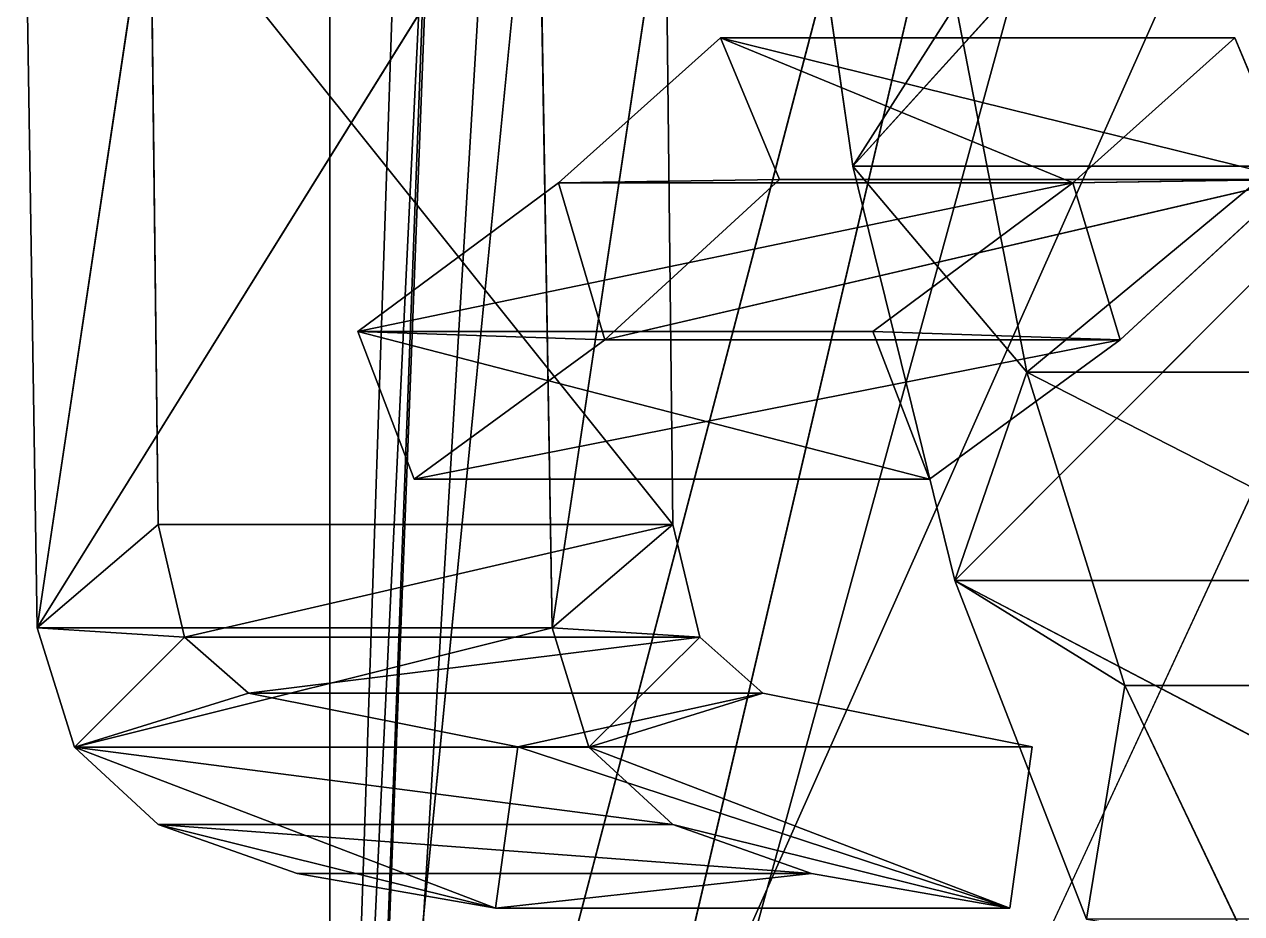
# Model space of a CAD drawing. Extents: x 0 to 36814, y -3929 to 172.
# Drawn here: x 36621.14 to 36627.1, y -3921.08 to -3916.73 of the extents above; entities that cross this region are included whole.
import ezdxf

# ---------------------------------------------------------------- set-up
doc = ezdxf.new("R2010")
doc.units = 0
doc.header["$LTSCALE"] = 25.4
doc.layers.get('0').update_dxf_attribs({"color": 13, "linetype": 'CONTINUOUS'})

# ---------------------------------------------------------------- blocks, each defined once
blk = doc.blocks.new('CVD_PLA_BASE_STL_1')
at = {"color": 0}
for p, q in [((36622.6328, 636.8425, 3817.7727), (36622.6328, 636.8425, 3678.8157)), ((36622.6328, 636.8425, 3817.7727), (36622.6328, 636.8425, 3678.8157)), ((36622.6328, 632.8135, 3817.7727), (36622.6328, 632.8135, 3678.8157)), ((36622.6328, 632.8135, 3817.7727), (36622.6328, 632.8135, 3678.8157))]:
    blk.add_line(p, q, dxfattribs=at)
mesh = blk.add_polyface(dxfattribs=at)
corners = [(36622.6328, 632.8135, 3817.7727), (36622.6328, 636.8425, 3678.8157), (36622.6328, 632.8135, 3678.8157), (36622.6328, 636.8425, 3817.7727)]
mesh.append_faces([[corners[k] for k in face] for face in [(0, 1, 2), (1, 0, 3)]], dxfattribs={"vtx0": -1, "color": 0})
mesh = blk.add_polyface(dxfattribs=at)
corners = [(36666.0488, 636.8425, 3789.5974), (36683.7014, 636.8425, 3791.0349), (36686.1934, 636.8425, 3789.5974), (36668.5408, 636.8425, 3791.0349), (36683.7014, 636.8425, 3793.9138), (36668.5408, 636.8425, 3793.9138), (36686.1934, 636.8425, 3795.3513), (36666.0488, 636.8425, 3795.3513), (36622.6328, 636.8425, 3678.8157), (36629.7051, 636.8425, 3693.938), (36729.6133, 636.8425, 3678.8157), (36627.2131, 636.8425, 3695.3755), (36622.6328, 636.8425, 3817.7727), (36627.2131, 636.8425, 3698.2544), (36629.7051, 636.8425, 3699.6919), (36627.213, 636.8425, 3798.1901), (36672.23, 636.8425, 3713.773), (36674.4287, 636.8425, 3711.9178), (36672.3245, 636.8425, 3714.3029), (36672.5152, 636.8425, 3715.3718), (36672.7352, 636.8425, 3716.6051), (36673.2427, 636.8425, 3716.7885), (36674.2638, 636.8425, 3717.1574), (36675.4428, 636.8425, 3717.5834), (36682.8555, 636.8425, 3734.5032), (36685.0543, 636.8425, 3732.648), (36682.9501, 636.8425, 3735.0331), (36683.3607, 636.8425, 3737.3353), (36683.8682, 636.8425, 3737.5187), (36686.0683, 636.8425, 3738.3136), (36697.7196, 636.8425, 3754.1143), (36695.5209, 636.8425, 3755.9695), (36695.6154, 636.8425, 3756.4994), (36629.705, 636.8425, 3796.7526), (36696.0261, 636.8425, 3758.8017), (36696.5335, 636.8425, 3758.985), (36698.7337, 636.8425, 3759.7799), (36706.3398, 636.8425, 3789.5955), (36663.5569, 636.8425, 3791.0349), (36663.5569, 636.8425, 3793.9138), (36706.3398, 636.8425, 3795.3533), (36627.213, 636.8425, 3801.069), (36629.705, 636.8425, 3802.5065), (36700.4272, 636.8425, 3755.0926), (36729.6133, 636.8425, 3817.7727), (36677.1364, 636.8425, 3712.8961), (36632.197, 636.8425, 3695.3755), (36675.6078, 636.8425, 3712.3438), (36632.197, 636.8425, 3698.2544), (36676.6289, 636.8425, 3712.7127), (36677.3564, 636.8425, 3714.1294), (36677.547, 636.8425, 3715.1983), (36677.6416, 636.8425, 3715.7282), (36687.7619, 636.8425, 3733.6263), (36687.2544, 636.8425, 3733.4429), (36688.1726, 636.8425, 3735.9285), (36688.2671, 636.8425, 3736.4584), (36699.9198, 636.8425, 3754.9093), (36700.8379, 636.8425, 3757.3949), (36700.9324, 636.8425, 3757.9247), (36708.8318, 636.8425, 3791.0369), (36708.8318, 636.8425, 3793.9119), (36632.1971, 636.8425, 3798.1901), (36632.1971, 636.8425, 3801.069), (36703.8479, 636.8425, 3791.0369), (36688.6853, 636.8425, 3791.0349), (36688.6853, 636.8425, 3793.9138), (36703.8479, 636.8425, 3793.9119)]
mesh.append_faces([[corners[k] for k in face] for face in [(45, 47, 49), (53, 25, 54), (43, 30, 57)]], dxfattribs={"vtx0": -1, "color": 0})
mesh.append_faces([[corners[k] for k in face] for face in [(1, 3, 4), (4, 5, 6), (8, 9, 10), (9, 8, 11), (11, 12, 13), (13, 12, 14), (16, 15, 18), (18, 15, 19), (19, 15, 20), (20, 15, 21), (21, 15, 22), (22, 15, 23), (24, 15, 26), (26, 15, 27), (27, 15, 28), (28, 15, 29), (30, 15, 31), (31, 15, 32), (32, 33, 34), (34, 33, 35), (35, 33, 36), (0, 33, 38), (38, 33, 39), (39, 33, 7), (15, 12, 41), (41, 12, 42), (10, 43, 44), (47, 46, 17), (60, 36, 37), (44, 42, 12), (64, 66, 67), (67, 66, 40)]], dxfattribs={"vtx0": -1, "vtx1": -1, "color": 0})
mesh.append_faces([[corners[k] for k in face] for face in [(14, 12, 15), (14, 15, 16), (23, 15, 24), (29, 15, 30), (36, 33, 0), (36, 0, 37), (37, 0, 2), (7, 33, 40), (43, 10, 45), (45, 10, 9), (45, 46, 47), (43, 52, 53), (53, 23, 25), (43, 29, 30), (44, 36, 60), (44, 40, 33), (40, 6, 7)]], dxfattribs={"vtx0": -1, "vtx1": -1, "vtx2": -1, "color": 0})
mesh.append_faces([[corners[k] for k in face] for face in [(0, 1, 2), (1, 0, 3), (4, 3, 5), (6, 5, 7), (11, 8, 12), (14, 16, 17), (23, 24, 25), (32, 15, 33), (45, 9, 46), (17, 46, 48), (17, 48, 14), (43, 45, 50), (43, 50, 51), (43, 51, 52), (53, 52, 23), (43, 53, 55), (43, 55, 56), (43, 56, 29), (44, 43, 58), (44, 58, 59), (44, 59, 36), (44, 60, 61), (44, 61, 40), (44, 33, 62), (44, 62, 63), (44, 63, 42), (2, 64, 37), (64, 2, 65), (64, 65, 66), (40, 66, 6)]], dxfattribs={"vtx0": -1, "vtx2": -1, "color": 0})
mesh = blk.add_polyface(dxfattribs=at)
corners = [(36729.6133, 632.8135, 3817.7727), (36622.6328, 632.8135, 3678.8157), (36729.6133, 632.8135, 3678.8157), (36622.6328, 632.8135, 3817.7727)]
mesh.append_faces([[corners[k] for k in face] for face in [(0, 1, 2), (1, 0, 3)]], dxfattribs={"vtx0": -1, "color": 0})
blk = doc.blocks.new('CVD_PLA_TEXT_STL')
at = {"color": 0}
for p, q in [((36627.1328, 645.6562, 3810.1792), (36626.5273, 645.1755, 3808.9065)), ((36627.1328, 645.6562, 3810.1792), (36626.5273, 645.1755, 3808.9065)), ((36625.6953, 644.5151, 3808.3918), (36626.5273, 645.1755, 3808.9065)), ((36625.6953, 644.5151, 3808.3918), (36626.5273, 645.1755, 3808.9065)), ((36626.5273, 645.1755, 3808.9065), (36626.0469, 644.796, 3807.3711)), ((36626.5273, 645.1755, 3808.9065), (36626.0469, 644.796, 3807.3711)), ((36626.3398, 645.0269, 3810.0508), (36626.5273, 645.1755, 3808.9065)), ((36626.3398, 645.0269, 3810.0508), (36626.5273, 645.1755, 3808.9065)), ((36626.5273, 645.1755, 3808.9065), (36629.0469, 641.9985, 3808.9065)), ((36626.5273, 645.1755, 3808.9065), (36629.0469, 641.9985, 3808.9065)), ((36625.6953, 644.5151, 3808.3918), (36626.3398, 645.0269, 3810.0508)), ((36625.6953, 644.5151, 3808.3918), (36626.3398, 645.0269, 3810.0508)), ((36625.1953, 644.1209, 3806.363), (36626.0469, 644.796, 3807.3711)), ((36625.1953, 644.1209, 3806.363), (36626.0469, 644.796, 3807.3711)), ((36625.6953, 644.5151, 3808.3918), (36626.0469, 644.796, 3807.3711)), ((36625.6953, 644.5151, 3808.3918), (36626.0469, 644.796, 3807.3711)), ((36626.0469, 644.796, 3807.3711), (36625.6992, 644.5177, 3805.573)), ((36626.0469, 644.796, 3807.3711), (36625.6992, 644.5177, 3805.573)), ((36628.2188, 641.3407, 3805.573), (36626.0469, 644.796, 3807.3711)), ((36626.0469, 644.796, 3807.3711), (36628.5664, 641.619, 3807.3711)), ((36628.2188, 641.3407, 3805.573), (36626.0469, 644.796, 3807.3711)), ((36626.0469, 644.796, 3807.3711), (36629.0469, 641.9985, 3808.9065)), ((36626.0469, 644.796, 3807.3711), (36628.5664, 641.619, 3807.3711)), ((36626.0469, 644.796, 3807.3711), (36629.0469, 641.9985, 3808.9065)), ((36625.1953, 644.1209, 3806.363), (36625.6992, 644.5177, 3805.573)), ((36625.1953, 644.1209, 3806.363), (36625.6992, 644.5177, 3805.573)), ((36625.1953, 644.1209, 3806.363), (36625.6953, 644.5151, 3808.3918)), ((36625.1953, 644.1209, 3806.363), (36625.6953, 644.5151, 3808.3918)), ((36628.8594, 641.8498, 3810.0508), (36625.6953, 644.5151, 3808.3918)), ((36625.6953, 644.5151, 3808.3918), (36628.2148, 641.338, 3808.3918)), ((36628.8594, 641.8498, 3810.0508), (36625.6953, 644.5151, 3808.3918)), ((36625.6953, 644.5151, 3808.3918), (36627.7188, 640.9439, 3806.363)), ((36625.6953, 644.5151, 3808.3918), (36628.2148, 641.338, 3808.3918)), ((36625.6953, 644.5151, 3808.3918), (36627.7188, 640.9439, 3806.363)), ((36624.8477, 643.8444, 3803.9641), (36625.1953, 644.1209, 3806.363)), ((36624.8477, 643.8444, 3803.9641), (36625.1953, 644.1209, 3806.363)), ((36625.1953, 644.1209, 3806.363), (36627.7188, 640.9439, 3806.363)), ((36625.1953, 644.1209, 3806.363), (36627.3672, 640.6674, 3803.9641)), ((36625.1953, 644.1209, 3806.363), (36627.7188, 640.9439, 3806.363)), ((36625.1953, 644.1209, 3806.363), (36627.3672, 640.6674, 3803.9641)), ((36623.7539, 642.9771, 3806.4446), (36624.8359, 643.835, 3806.4275)), ((36623.7539, 642.9771, 3806.4446), (36624.8359, 643.835, 3806.4275)), ((36623.9805, 643.1573, 3807.2129), (36624.8359, 643.835, 3806.4275)), ((36623.9805, 643.1573, 3807.2129), (36624.8359, 643.835, 3806.4275)), ((36624.8359, 643.835, 3806.4275), (36624.5469, 643.6057, 3805.7344)), ((36624.8359, 643.835, 3806.4275), (36624.5469, 643.6057, 3805.7344)), ((36624.8359, 643.835, 3806.4275), (36627.3555, 640.658, 3806.4275)), ((36624.8359, 643.835, 3806.4275), (36627.3555, 640.658, 3806.4275)), ((36624.5469, 643.6057, 3805.7344), (36623.7539, 642.9771, 3806.4446)), ((36624.5469, 643.6057, 3805.7344), (36623.7539, 642.9771, 3806.4446)), ((36624.5469, 643.6057, 3805.7344), (36626.2734, 639.8001, 3806.4446)), ((36624.5469, 643.6057, 3805.7344), (36626.2734, 639.8001, 3806.4446)), ((36624.5469, 643.6057, 3805.7344), (36627.0664, 640.4286, 3805.7344)), ((36624.5469, 643.6057, 3805.7344), (36627.3555, 640.658, 3806.4275)), ((36624.5469, 643.6057, 3805.7344), (36627.0664, 640.4286, 3805.7344)), ((36624.5469, 643.6057, 3805.7344), (36627.3555, 640.658, 3806.4275)), ((36622.7695, 642.1964, 3807.1733), (36623.9805, 643.1573, 3807.2129)), ((36622.7695, 642.1964, 3807.1733), (36623.9805, 643.1573, 3807.2129)), ((36623.0469, 642.4164, 3807.8965), (36623.9805, 643.1573, 3807.2129)), ((36623.0469, 642.4164, 3807.8965), (36623.9805, 643.1573, 3807.2129)), ((36623.7539, 642.9771, 3806.4446), (36623.9805, 643.1573, 3807.2129)), ((36623.7539, 642.9771, 3806.4446), (36623.9805, 643.1573, 3807.2129)), ((36627.3555, 640.658, 3806.4275), (36623.9805, 643.1573, 3807.2129)), ((36623.9805, 643.1573, 3807.2129), (36626.5039, 639.9803, 3807.2129)), ((36627.3555, 640.658, 3806.4275), (36623.9805, 643.1573, 3807.2129)), ((36623.9805, 643.1573, 3807.2129), (36626.5039, 639.9803, 3807.2129)), ((36623.7539, 642.9771, 3806.4446), (36622.7695, 642.1964, 3807.1733)), ((36623.7539, 642.9771, 3806.4446), (36622.7695, 642.1964, 3807.1733)), ((36623.7539, 642.9771, 3806.4446), (36626.2734, 639.8001, 3806.4446)), ((36623.7539, 642.9771, 3806.4446), (36626.2734, 639.8001, 3806.4446)), ((36621.3828, 641.0945, 3809.2092), (36623.5547, 642.8191, 3809.2073)), ((36621.3828, 641.0945, 3809.2092), (36623.5547, 642.8191, 3809.2073)), ((36623.5547, 642.8191, 3809.2073), (36622.2344, 641.7704, 3808.9436)), ((36623.5547, 642.8191, 3809.2073), (36622.2344, 641.7704, 3808.9436)), ((36623.4453, 642.7302, 3809.9983), (36623.5547, 642.8191, 3809.2073)), ((36623.4453, 642.7302, 3809.9983), (36623.5547, 642.8191, 3809.2073)), ((36623.5547, 642.8191, 3809.2073), (36624.7539, 638.5934, 3808.9436)), ((36623.5547, 642.8191, 3809.2073), (36624.7539, 638.5934, 3808.9436)), ((36623.5547, 642.8191, 3809.2073), (36626.0742, 639.6421, 3809.2073)), ((36623.5547, 642.8191, 3809.2073), (36625.9648, 639.5531, 3809.9983)), ((36623.5547, 642.8191, 3809.2073), (36626.0742, 639.6421, 3809.2073)), ((36623.5547, 642.8191, 3809.2073), (36625.9648, 639.5531, 3809.9983)), ((36621.3828, 641.0945, 3809.2092), (36623.4453, 642.7302, 3809.9983)), ((36621.3828, 641.0945, 3809.2092), (36623.4453, 642.7302, 3809.9983)), ((36621.793, 641.4216, 3809.5879), (36623.4453, 642.7302, 3809.9983)), ((36621.793, 641.4216, 3809.5879), (36623.4453, 642.7302, 3809.9983)), ((36622.4727, 641.9583, 3809.8279), (36623.4453, 642.7302, 3809.9983)), ((36622.4727, 641.9583, 3809.8279), (36623.4453, 642.7302, 3809.9983)), ((36624.9922, 638.7812, 3809.8279), (36623.4453, 642.7302, 3809.9983)), ((36624.9922, 638.7812, 3809.8279), (36623.4453, 642.7302, 3809.9983)), ((36625.9648, 639.5531, 3809.9983), (36623.4453, 642.7302, 3809.9983)), ((36625.9648, 639.5531, 3809.9983), (36623.4453, 642.7302, 3809.9983)), ((36622.7695, 642.1964, 3807.1733), (36623.0469, 642.4164, 3807.8965)), ((36622.7695, 642.1964, 3807.1733), (36623.0469, 642.4164, 3807.8965)), ((36625.5703, 639.2394, 3807.8965), (36623.0469, 642.4164, 3807.8965)), ((36626.5039, 639.9803, 3807.2129), (36623.0469, 642.4164, 3807.8965)), ((36625.5703, 639.2394, 3807.8965), (36623.0469, 642.4164, 3807.8965)), ((36626.5039, 639.9803, 3807.2129), (36623.0469, 642.4164, 3807.8965)), ((36625.5703, 639.2394, 3807.8965), (36622.7695, 642.1964, 3807.1733)), ((36622.7695, 642.1964, 3807.1733), (36625.293, 639.0194, 3807.1733)), ((36625.5703, 639.2394, 3807.8965), (36622.7695, 642.1964, 3807.1733)), ((36622.7695, 642.1964, 3807.1733), (36626.2734, 639.8001, 3806.4446)), ((36622.7695, 642.1964, 3807.1733), (36625.293, 639.0194, 3807.1733)), ((36622.7695, 642.1964, 3807.1733), (36626.2734, 639.8001, 3806.4446)), ((36621.793, 641.4216, 3809.5879), (36622.4727, 641.9583, 3809.8279)), ((36621.793, 641.4216, 3809.5879), (36622.4727, 641.9583, 3809.8279)), ((36622.4727, 641.9583, 3809.8279), (36624.9922, 638.7812, 3809.8279)), ((36622.4727, 641.9583, 3809.8279), (36624.9922, 638.7812, 3809.8279)), ((36621.3828, 641.0945, 3809.2092), (36622.2344, 641.7704, 3808.9436)), ((36621.3828, 641.0945, 3809.2092), (36622.2344, 641.7704, 3808.9436)), ((36622.2344, 641.7704, 3808.9436), (36621.9219, 641.524, 3808.6697)), ((36622.2344, 641.7704, 3808.9436), (36621.9219, 641.524, 3808.6697)), ((36622.2344, 641.7704, 3808.9436), (36624.4453, 638.347, 3808.6697)), ((36622.2344, 641.7704, 3808.9436), (36624.4453, 638.347, 3808.6697)), ((36622.2344, 641.7704, 3808.9436), (36624.7539, 638.5934, 3808.9436)), ((36622.2344, 641.7704, 3808.9436), (36624.7539, 638.5934, 3808.9436)), ((36621.1992, 640.951, 3808.6235), (36621.9219, 641.524, 3808.6697)), ((36621.1992, 640.951, 3808.6235), (36621.9219, 641.524, 3808.6697)), ((36621.3828, 641.0945, 3809.2092), (36621.9219, 641.524, 3808.6697)), ((36621.3828, 641.0945, 3809.2092), (36621.9219, 641.524, 3808.6697)), ((36621.9219, 641.524, 3808.6697), (36621.793, 641.4216, 3808.1189)), ((36621.9219, 641.524, 3808.6697), (36621.793, 641.4216, 3808.1189)), ((36624.3125, 638.2446, 3808.1189), (36621.9219, 641.524, 3808.6697)), ((36621.9219, 641.524, 3808.6697), (36624.4453, 638.347, 3808.6697)), ((36624.3125, 638.2446, 3808.1189), (36621.9219, 641.524, 3808.6697)), ((36621.9219, 641.524, 3808.6697), (36624.4453, 638.347, 3808.6697)), ((36621.1992, 640.951, 3808.6235), (36621.793, 641.4216, 3808.1189)), ((36621.1992, 640.951, 3808.6235), (36621.793, 641.4216, 3808.1189)), ((36621.1992, 640.951, 3808.6235), (36621.7539, 641.3912, 3804.9209)), ((36621.1992, 640.951, 3808.6235), (36621.7539, 641.3912, 3804.9209)), ((36621.3828, 641.0945, 3809.2092), (36621.793, 641.4216, 3809.5879)), ((36621.3828, 641.0945, 3809.2092), (36621.793, 641.4216, 3809.5879)), ((36621.793, 641.4216, 3808.1189), (36621.7539, 641.3912, 3804.9209)), ((36621.793, 641.4216, 3808.1189), (36621.7539, 641.3912, 3804.9209)), ((36621.7539, 641.3912, 3804.9209), (36624.3125, 638.2446, 3808.1189)), ((36621.7539, 641.3912, 3804.9209), (36624.3125, 638.2446, 3808.1189)), ((36624.9922, 638.7812, 3809.8279), (36621.793, 641.4216, 3809.5879)), ((36621.793, 641.4216, 3809.5879), (36624.3125, 638.2446, 3809.5879)), ((36624.9922, 638.7812, 3809.8279), (36621.793, 641.4216, 3809.5879)), ((36621.793, 641.4216, 3809.5879), (36624.3125, 638.2446, 3809.5879)), ((36621.793, 641.4216, 3808.1189), (36624.3125, 638.2446, 3808.1189)), ((36621.793, 641.4216, 3808.1189), (36624.3125, 638.2446, 3808.1189)), ((36621.1992, 640.951, 3808.6235), (36621.3828, 641.0945, 3809.2092)), ((36621.1992, 640.951, 3808.6235), (36621.3828, 641.0945, 3809.2092)), ((36624.3125, 638.2446, 3809.5879), (36621.3828, 641.0945, 3809.2092)), ((36621.3828, 641.0945, 3809.2092), (36623.9023, 637.9174, 3809.2092)), ((36624.3125, 638.2446, 3809.5879), (36621.3828, 641.0945, 3809.2092)), ((36621.3828, 641.0945, 3809.2092), (36623.7227, 637.774, 3808.6235)), ((36621.3828, 641.0945, 3809.2092), (36623.9023, 637.9174, 3809.2092)), ((36621.3828, 641.0945, 3809.2092), (36623.7227, 637.774, 3808.6235)), ((36621.1367, 640.8996, 3804.6721), (36621.1992, 640.951, 3808.6235)), ((36621.1367, 640.8996, 3804.6721), (36621.1992, 640.951, 3808.6235)), ((36621.1992, 640.951, 3808.6235), (36623.7227, 637.774, 3808.6235)), ((36621.1992, 640.951, 3808.6235), (36623.6562, 637.7225, 3804.6721)), ((36621.1992, 640.951, 3808.6235), (36623.7227, 637.774, 3808.6235)), ((36621.1992, 640.951, 3808.6235), (36623.6562, 637.7225, 3804.6721)), ((36627.3555, 640.658, 3806.4275), (36626.2734, 639.8001, 3806.4446)), ((36627.3555, 640.658, 3806.4275), (36626.2734, 639.8001, 3806.4446)), ((36627.3555, 640.658, 3806.4275), (36626.5039, 639.9803, 3807.2129)), ((36627.3555, 640.658, 3806.4275), (36626.5039, 639.9803, 3807.2129)), ((36627.0664, 640.4286, 3805.7344), (36627.3555, 640.658, 3806.4275)), ((36627.0664, 640.4286, 3805.7344), (36627.3555, 640.658, 3806.4275)), ((36626.2734, 639.8001, 3806.4446), (36627.0664, 640.4286, 3805.7344)), ((36626.2734, 639.8001, 3806.4446), (36627.0664, 640.4286, 3805.7344)), ((36626.5039, 639.9803, 3807.2129), (36625.293, 639.0194, 3807.1733)), ((36626.5039, 639.9803, 3807.2129), (36625.293, 639.0194, 3807.1733)), ((36626.5039, 639.9803, 3807.2129), (36625.5703, 639.2394, 3807.8965)), ((36626.5039, 639.9803, 3807.2129), (36625.5703, 639.2394, 3807.8965)), ((36626.5039, 639.9803, 3807.2129), (36626.2734, 639.8001, 3806.4446)), ((36626.5039, 639.9803, 3807.2129), (36626.2734, 639.8001, 3806.4446)), ((36625.293, 639.0194, 3807.1733), (36626.2734, 639.8001, 3806.4446)), ((36625.293, 639.0194, 3807.1733), (36626.2734, 639.8001, 3806.4446)), ((36626.0742, 639.6421, 3809.2073), (36623.9023, 637.9174, 3809.2092)), ((36626.0742, 639.6421, 3809.2073), (36623.9023, 637.9174, 3809.2092)), ((36624.7539, 638.5934, 3808.9436), (36626.0742, 639.6421, 3809.2073)), ((36624.7539, 638.5934, 3808.9436), (36626.0742, 639.6421, 3809.2073)), ((36626.0742, 639.6421, 3809.2073), (36625.9648, 639.5531, 3809.9983)), ((36626.0742, 639.6421, 3809.2073), (36625.9648, 639.5531, 3809.9983)), ((36625.9648, 639.5531, 3809.9983), (36623.9023, 637.9174, 3809.2092)), ((36625.9648, 639.5531, 3809.9983), (36623.9023, 637.9174, 3809.2092)), ((36625.9648, 639.5531, 3809.9983), (36624.3125, 638.2446, 3809.5879)), ((36625.9648, 639.5531, 3809.9983), (36624.3125, 638.2446, 3809.5879)), ((36625.9648, 639.5531, 3809.9983), (36624.9922, 638.7812, 3809.8279)), ((36625.9648, 639.5531, 3809.9983), (36624.9922, 638.7812, 3809.8279)), ((36625.5703, 639.2394, 3807.8965), (36625.293, 639.0194, 3807.1733)), ((36625.5703, 639.2394, 3807.8965), (36625.293, 639.0194, 3807.1733)), ((36624.9922, 638.7812, 3809.8279), (36624.3125, 638.2446, 3809.5879)), ((36624.9922, 638.7812, 3809.8279), (36624.3125, 638.2446, 3809.5879)), ((36624.7539, 638.5934, 3808.9436), (36623.9023, 637.9174, 3809.2092)), ((36624.7539, 638.5934, 3808.9436), (36623.9023, 637.9174, 3809.2092)), ((36624.4453, 638.347, 3808.6697), (36624.7539, 638.5934, 3808.9436)), ((36624.4453, 638.347, 3808.6697), (36624.7539, 638.5934, 3808.9436)), ((36624.4453, 638.347, 3808.6697), (36623.7227, 637.774, 3808.6235)), ((36624.4453, 638.347, 3808.6697), (36623.7227, 637.774, 3808.6235)), ((36624.4453, 638.347, 3808.6697), (36623.9023, 637.9174, 3809.2092)), ((36624.4453, 638.347, 3808.6697), (36623.9023, 637.9174, 3809.2092)), ((36624.3125, 638.2446, 3808.1189), (36624.4453, 638.347, 3808.6697)), ((36624.3125, 638.2446, 3808.1189), (36624.4453, 638.347, 3808.6697)), ((36624.3125, 638.2446, 3808.1189), (36623.7227, 637.774, 3808.6235)), ((36624.3125, 638.2446, 3808.1189), (36623.7227, 637.774, 3808.6235)), ((36624.2773, 638.2141, 3804.9209), (36623.7227, 637.774, 3808.6235)), ((36624.2773, 638.2141, 3804.9209), (36623.7227, 637.774, 3808.6235)), ((36624.3125, 638.2446, 3809.5879), (36623.9023, 637.9174, 3809.2092)), ((36624.3125, 638.2446, 3809.5879), (36623.9023, 637.9174, 3809.2092)), ((36624.2773, 638.2141, 3804.9209), (36624.3125, 638.2446, 3808.1189)), ((36624.2773, 638.2141, 3804.9209), (36624.3125, 638.2446, 3808.1189)), ((36623.9023, 637.9174, 3809.2092), (36623.7227, 637.774, 3808.6235)), ((36623.9023, 637.9174, 3809.2092), (36623.7227, 637.774, 3808.6235)), ((36623.7227, 637.774, 3808.6235), (36623.6562, 637.7225, 3804.6721)), ((36623.7227, 637.774, 3808.6235), (36623.6562, 637.7225, 3804.6721)), ((36622.6328, 636.8425, 3681.7576), (36622.6328, 636.8425, 3814.7146)), ((36622.6328, 636.8425, 3681.7576), (36622.6328, 636.8425, 3814.7146))]:
    blk.add_line(p, q, dxfattribs=at)
mesh = blk.add_polyface(dxfattribs=at)
corners = [(36622.6328, 636.8425, 3814.7146), (36635.7031, 647.3005, 3681.7576), (36622.6328, 636.8425, 3681.7576), (36635.7031, 647.3005, 3814.7146)]
mesh.append_faces([[corners[k] for k in face] for face in [(0, 1, 2), (1, 0, 3)]], dxfattribs={"vtx0": -1, "color": 0})
mesh = blk.add_polyface(dxfattribs=at)
corners = [(36627.1328, 645.6562, 3810.1792), (36626.5273, 645.1755, 3808.9065), (36626.3398, 645.0269, 3810.0508)]
mesh.append_faces([[corners[k] for k in face] for face in [(0, 1, 2)]], dxfattribs={"color": 0})
mesh = blk.add_polyface(dxfattribs=at)
corners = [(36627.1328, 645.6562, 3810.1792), (36629.0469, 641.9985, 3808.9065), (36626.5273, 645.1755, 3808.9065)]
mesh.append_faces([[corners[k] for k in face] for face in [(0, 1, 2)]], dxfattribs={"color": 0})
mesh = blk.add_polyface(dxfattribs=at)
corners = [(36626.5273, 645.1755, 3808.9065), (36626.0469, 644.796, 3807.3711), (36625.6953, 644.5151, 3808.3918)]
mesh.append_faces([[corners[k] for k in face] for face in [(0, 1, 2)]], dxfattribs={"color": 0})
mesh = blk.add_polyface(dxfattribs=at)
corners = [(36626.3398, 645.0269, 3810.0508), (36626.5273, 645.1755, 3808.9065), (36625.6953, 644.5151, 3808.3918)]
mesh.append_faces([[corners[k] for k in face] for face in [(0, 1, 2)]], dxfattribs={"color": 0})
mesh = blk.add_polyface(dxfattribs=at)
corners = [(36626.5273, 645.1755, 3808.9065), (36629.0469, 641.9985, 3808.9065), (36626.0469, 644.796, 3807.3711)]
mesh.append_faces([[corners[k] for k in face] for face in [(0, 1, 2)]], dxfattribs={"color": 0})
mesh = blk.add_polyface(dxfattribs=at)
corners = [(36626.3398, 645.0269, 3810.0508), (36625.6953, 644.5151, 3808.3918), (36628.8594, 641.8498, 3810.0508)]
mesh.append_faces([[corners[k] for k in face] for face in [(0, 1, 2)]], dxfattribs={"color": 0})
mesh = blk.add_polyface(dxfattribs=at)
corners = [(36626.0469, 644.796, 3807.3711), (36625.6992, 644.5177, 3805.573), (36625.1953, 644.1209, 3806.363)]
mesh.append_faces([[corners[k] for k in face] for face in [(0, 1, 2)]], dxfattribs={"color": 0})
mesh = blk.add_polyface(dxfattribs=at)
corners = [(36625.6953, 644.5151, 3808.3918), (36626.0469, 644.796, 3807.3711), (36625.1953, 644.1209, 3806.363)]
mesh.append_faces([[corners[k] for k in face] for face in [(0, 1, 2)]], dxfattribs={"color": 0})
mesh = blk.add_polyface(dxfattribs=at)
corners = [(36626.0469, 644.796, 3807.3711), (36628.2188, 641.3407, 3805.573), (36625.6992, 644.5177, 3805.573)]
mesh.append_faces([[corners[k] for k in face] for face in [(0, 1, 2)]], dxfattribs={"color": 0})
mesh = blk.add_polyface(dxfattribs=at)
corners = [(36626.0469, 644.796, 3807.3711), (36628.5664, 641.619, 3807.3711), (36628.2188, 641.3407, 3805.573)]
mesh.append_faces([[corners[k] for k in face] for face in [(0, 1, 2)]], dxfattribs={"color": 0})
mesh = blk.add_polyface(dxfattribs=at)
corners = [(36626.0469, 644.796, 3807.3711), (36629.0469, 641.9985, 3808.9065), (36628.5664, 641.619, 3807.3711)]
mesh.append_faces([[corners[k] for k in face] for face in [(0, 1, 2)]], dxfattribs={"color": 0})
mesh = blk.add_polyface(dxfattribs=at)
corners = [(36625.1953, 644.1209, 3806.363), (36625.6992, 644.5177, 3805.573), (36624.8477, 643.8444, 3803.9641)]
mesh.append_faces([[corners[k] for k in face] for face in [(0, 1, 2)]], dxfattribs={"color": 0})
mesh = blk.add_polyface(dxfattribs=at)
corners = [(36625.6953, 644.5151, 3808.3918), (36625.1953, 644.1209, 3806.363), (36627.7188, 640.9439, 3806.363)]
mesh.append_faces([[corners[k] for k in face] for face in [(0, 1, 2)]], dxfattribs={"color": 0})
mesh = blk.add_polyface(dxfattribs=at)
corners = [(36625.6953, 644.5151, 3808.3918), (36628.2148, 641.338, 3808.3918), (36628.8594, 641.8498, 3810.0508)]
mesh.append_faces([[corners[k] for k in face] for face in [(0, 1, 2)]], dxfattribs={"color": 0})
mesh = blk.add_polyface(dxfattribs=at)
corners = [(36625.6953, 644.5151, 3808.3918), (36627.7188, 640.9439, 3806.363), (36628.2148, 641.338, 3808.3918)]
mesh.append_faces([[corners[k] for k in face] for face in [(0, 1, 2)]], dxfattribs={"color": 0})
mesh = blk.add_polyface(dxfattribs=at)
corners = [(36625.1953, 644.1209, 3806.363), (36624.8477, 643.8444, 3803.9641), (36627.3672, 640.6674, 3803.9641)]
mesh.append_faces([[corners[k] for k in face] for face in [(0, 1, 2)]], dxfattribs={"color": 0})
mesh = blk.add_polyface(dxfattribs=at)
corners = [(36625.1953, 644.1209, 3806.363), (36627.3672, 640.6674, 3803.9641), (36627.7188, 640.9439, 3806.363)]
mesh.append_faces([[corners[k] for k in face] for face in [(0, 1, 2)]], dxfattribs={"color": 0})
mesh = blk.add_polyface(dxfattribs=at)
corners = [(36623.7539, 642.9771, 3806.4446), (36624.8359, 643.835, 3806.4275), (36624.5469, 643.6057, 3805.7344)]
mesh.append_faces([[corners[k] for k in face] for face in [(0, 1, 2)]], dxfattribs={"color": 0})
mesh = blk.add_polyface(dxfattribs=at)
corners = [(36623.9805, 643.1573, 3807.2129), (36624.8359, 643.835, 3806.4275), (36623.7539, 642.9771, 3806.4446)]
mesh.append_faces([[corners[k] for k in face] for face in [(0, 1, 2)]], dxfattribs={"color": 0})
mesh = blk.add_polyface(dxfattribs=at)
corners = [(36627.3555, 640.658, 3806.4275), (36624.8359, 643.835, 3806.4275), (36623.9805, 643.1573, 3807.2129)]
mesh.append_faces([[corners[k] for k in face] for face in [(0, 1, 2)]], dxfattribs={"color": 0})
mesh = blk.add_polyface(dxfattribs=at)
corners = [(36624.8359, 643.835, 3806.4275), (36627.3555, 640.658, 3806.4275), (36624.5469, 643.6057, 3805.7344)]
mesh.append_faces([[corners[k] for k in face] for face in [(0, 1, 2)]], dxfattribs={"color": 0})
mesh = blk.add_polyface(dxfattribs=at)
corners = [(36626.2734, 639.8001, 3806.4446), (36623.7539, 642.9771, 3806.4446), (36624.5469, 643.6057, 3805.7344)]
mesh.append_faces([[corners[k] for k in face] for face in [(0, 1, 2)]], dxfattribs={"color": 0})
mesh = blk.add_polyface(dxfattribs=at)
corners = [(36627.0664, 640.4286, 3805.7344), (36626.2734, 639.8001, 3806.4446), (36624.5469, 643.6057, 3805.7344)]
mesh.append_faces([[corners[k] for k in face] for face in [(0, 1, 2)]], dxfattribs={"color": 0})
mesh = blk.add_polyface(dxfattribs=at)
corners = [(36624.5469, 643.6057, 3805.7344), (36627.3555, 640.658, 3806.4275), (36627.0664, 640.4286, 3805.7344)]
mesh.append_faces([[corners[k] for k in face] for face in [(0, 1, 2)]], dxfattribs={"color": 0})
mesh = blk.add_polyface(dxfattribs=at)
corners = [(36623.9805, 643.1573, 3807.2129), (36623.7539, 642.9771, 3806.4446), (36622.7695, 642.1964, 3807.1733)]
mesh.append_faces([[corners[k] for k in face] for face in [(0, 1, 2)]], dxfattribs={"color": 0})
mesh = blk.add_polyface(dxfattribs=at)
corners = [(36623.0469, 642.4164, 3807.8965), (36623.9805, 643.1573, 3807.2129), (36622.7695, 642.1964, 3807.1733)]
mesh.append_faces([[corners[k] for k in face] for face in [(0, 1, 2)]], dxfattribs={"color": 0})
mesh = blk.add_polyface(dxfattribs=at)
corners = [(36626.5039, 639.9803, 3807.2129), (36623.9805, 643.1573, 3807.2129), (36623.0469, 642.4164, 3807.8965)]
mesh.append_faces([[corners[k] for k in face] for face in [(0, 1, 2)]], dxfattribs={"color": 0})
mesh = blk.add_polyface(dxfattribs=at)
corners = [(36627.3555, 640.658, 3806.4275), (36623.9805, 643.1573, 3807.2129), (36626.5039, 639.9803, 3807.2129)]
mesh.append_faces([[corners[k] for k in face] for face in [(0, 1, 2)]], dxfattribs={"color": 0})
mesh = blk.add_polyface(dxfattribs=at)
corners = [(36626.2734, 639.8001, 3806.4446), (36622.7695, 642.1964, 3807.1733), (36623.7539, 642.9771, 3806.4446)]
mesh.append_faces([[corners[k] for k in face] for face in [(0, 1, 2)]], dxfattribs={"color": 0})
mesh = blk.add_polyface(dxfattribs=at)
corners = [(36621.3828, 641.0945, 3809.2092), (36623.5547, 642.8191, 3809.2073), (36622.2344, 641.7704, 3808.9436)]
mesh.append_faces([[corners[k] for k in face] for face in [(0, 1, 2)]], dxfattribs={"color": 0})
mesh = blk.add_polyface(dxfattribs=at)
corners = [(36623.4453, 642.7302, 3809.9983), (36623.5547, 642.8191, 3809.2073), (36621.3828, 641.0945, 3809.2092)]
mesh.append_faces([[corners[k] for k in face] for face in [(0, 1, 2)]], dxfattribs={"color": 0})
mesh = blk.add_polyface(dxfattribs=at)
corners = [(36624.7539, 638.5934, 3808.9436), (36622.2344, 641.7704, 3808.9436), (36623.5547, 642.8191, 3809.2073)]
mesh.append_faces([[corners[k] for k in face] for face in [(0, 1, 2)]], dxfattribs={"color": 0})
mesh = blk.add_polyface(dxfattribs=at)
corners = [(36623.5547, 642.8191, 3809.2073), (36623.4453, 642.7302, 3809.9983), (36625.9648, 639.5531, 3809.9983)]
mesh.append_faces([[corners[k] for k in face] for face in [(0, 1, 2)]], dxfattribs={"color": 0})
mesh = blk.add_polyface(dxfattribs=at)
corners = [(36626.0742, 639.6421, 3809.2073), (36624.7539, 638.5934, 3808.9436), (36623.5547, 642.8191, 3809.2073)]
mesh.append_faces([[corners[k] for k in face] for face in [(0, 1, 2)]], dxfattribs={"color": 0})
mesh = blk.add_polyface(dxfattribs=at)
corners = [(36623.5547, 642.8191, 3809.2073), (36625.9648, 639.5531, 3809.9983), (36626.0742, 639.6421, 3809.2073)]
mesh.append_faces([[corners[k] for k in face] for face in [(0, 1, 2)]], dxfattribs={"color": 0})
mesh = blk.add_polyface(dxfattribs=at)
corners = [(36623.4453, 642.7302, 3809.9983), (36621.3828, 641.0945, 3809.2092), (36621.793, 641.4216, 3809.5879)]
mesh.append_faces([[corners[k] for k in face] for face in [(0, 1, 2)]], dxfattribs={"color": 0})
mesh = blk.add_polyface(dxfattribs=at)
corners = [(36623.4453, 642.7302, 3809.9983), (36621.793, 641.4216, 3809.5879), (36622.4727, 641.9583, 3809.8279)]
mesh.append_faces([[corners[k] for k in face] for face in [(0, 1, 2)]], dxfattribs={"color": 0})
mesh = blk.add_polyface(dxfattribs=at)
corners = [(36624.9922, 638.7812, 3809.8279), (36623.4453, 642.7302, 3809.9983), (36622.4727, 641.9583, 3809.8279)]
mesh.append_faces([[corners[k] for k in face] for face in [(0, 1, 2)]], dxfattribs={"color": 0})
mesh = blk.add_polyface(dxfattribs=at)
corners = [(36625.9648, 639.5531, 3809.9983), (36623.4453, 642.7302, 3809.9983), (36624.9922, 638.7812, 3809.8279)]
mesh.append_faces([[corners[k] for k in face] for face in [(0, 1, 2)]], dxfattribs={"color": 0})
mesh = blk.add_polyface(dxfattribs=at)
corners = [(36623.0469, 642.4164, 3807.8965), (36622.7695, 642.1964, 3807.1733), (36625.5703, 639.2394, 3807.8965)]
mesh.append_faces([[corners[k] for k in face] for face in [(0, 1, 2)]], dxfattribs={"color": 0})
mesh = blk.add_polyface(dxfattribs=at)
corners = [(36626.5039, 639.9803, 3807.2129), (36623.0469, 642.4164, 3807.8965), (36625.5703, 639.2394, 3807.8965)]
mesh.append_faces([[corners[k] for k in face] for face in [(0, 1, 2)]], dxfattribs={"color": 0})
mesh = blk.add_polyface(dxfattribs=at)
corners = [(36622.7695, 642.1964, 3807.1733), (36625.293, 639.0194, 3807.1733), (36625.5703, 639.2394, 3807.8965)]
mesh.append_faces([[corners[k] for k in face] for face in [(0, 1, 2)]], dxfattribs={"color": 0})
mesh = blk.add_polyface(dxfattribs=at)
corners = [(36626.2734, 639.8001, 3806.4446), (36625.293, 639.0194, 3807.1733), (36622.7695, 642.1964, 3807.1733)]
mesh.append_faces([[corners[k] for k in face] for face in [(0, 1, 2)]], dxfattribs={"color": 0})
mesh = blk.add_polyface(dxfattribs=at)
corners = [(36624.9922, 638.7812, 3809.8279), (36622.4727, 641.9583, 3809.8279), (36621.793, 641.4216, 3809.5879)]
mesh.append_faces([[corners[k] for k in face] for face in [(0, 1, 2)]], dxfattribs={"color": 0})
mesh = blk.add_polyface(dxfattribs=at)
corners = [(36621.3828, 641.0945, 3809.2092), (36622.2344, 641.7704, 3808.9436), (36621.9219, 641.524, 3808.6697)]
mesh.append_faces([[corners[k] for k in face] for face in [(0, 1, 2)]], dxfattribs={"color": 0})
mesh = blk.add_polyface(dxfattribs=at)
corners = [(36624.4453, 638.347, 3808.6697), (36621.9219, 641.524, 3808.6697), (36622.2344, 641.7704, 3808.9436)]
mesh.append_faces([[corners[k] for k in face] for face in [(0, 1, 2)]], dxfattribs={"color": 0})
mesh = blk.add_polyface(dxfattribs=at)
corners = [(36624.7539, 638.5934, 3808.9436), (36624.4453, 638.347, 3808.6697), (36622.2344, 641.7704, 3808.9436)]
mesh.append_faces([[corners[k] for k in face] for face in [(0, 1, 2)]], dxfattribs={"color": 0})
mesh = blk.add_polyface(dxfattribs=at)
corners = [(36621.9219, 641.524, 3808.6697), (36621.793, 641.4216, 3808.1189), (36621.1992, 640.951, 3808.6235)]
mesh.append_faces([[corners[k] for k in face] for face in [(0, 1, 2)]], dxfattribs={"color": 0})
mesh = blk.add_polyface(dxfattribs=at)
corners = [(36621.3828, 641.0945, 3809.2092), (36621.9219, 641.524, 3808.6697), (36621.1992, 640.951, 3808.6235)]
mesh.append_faces([[corners[k] for k in face] for face in [(0, 1, 2)]], dxfattribs={"color": 0})
mesh = blk.add_polyface(dxfattribs=at)
corners = [(36621.9219, 641.524, 3808.6697), (36624.3125, 638.2446, 3808.1189), (36621.793, 641.4216, 3808.1189)]
mesh.append_faces([[corners[k] for k in face] for face in [(0, 1, 2)]], dxfattribs={"color": 0})
mesh = blk.add_polyface(dxfattribs=at)
corners = [(36621.9219, 641.524, 3808.6697), (36624.4453, 638.347, 3808.6697), (36624.3125, 638.2446, 3808.1189)]
mesh.append_faces([[corners[k] for k in face] for face in [(0, 1, 2)]], dxfattribs={"color": 0})
mesh = blk.add_polyface(dxfattribs=at)
corners = [(36621.1992, 640.951, 3808.6235), (36621.7539, 641.3912, 3804.9209), (36621.1367, 640.8996, 3804.6721)]
mesh.append_faces([[corners[k] for k in face] for face in [(0, 1, 2)]], dxfattribs={"color": 0})
mesh = blk.add_polyface(dxfattribs=at)
corners = [(36621.1992, 640.951, 3808.6235), (36621.793, 641.4216, 3808.1189), (36621.7539, 641.3912, 3804.9209)]
mesh.append_faces([[corners[k] for k in face] for face in [(0, 1, 2)]], dxfattribs={"color": 0})
mesh = blk.add_polyface(dxfattribs=at)
corners = [(36624.3125, 638.2446, 3809.5879), (36621.793, 641.4216, 3809.5879), (36621.3828, 641.0945, 3809.2092)]
mesh.append_faces([[corners[k] for k in face] for face in [(0, 1, 2)]], dxfattribs={"color": 0})
mesh = blk.add_polyface(dxfattribs=at)
corners = [(36621.793, 641.4216, 3808.1189), (36624.3125, 638.2446, 3808.1189), (36621.7539, 641.3912, 3804.9209)]
mesh.append_faces([[corners[k] for k in face] for face in [(0, 1, 2)]], dxfattribs={"color": 0})
mesh = blk.add_polyface(dxfattribs=at)
corners = [(36621.7539, 641.3912, 3804.9209), (36624.3125, 638.2446, 3808.1189), (36624.2773, 638.2141, 3804.9209)]
mesh.append_faces([[corners[k] for k in face] for face in [(0, 1, 2)]], dxfattribs={"color": 0})
mesh = blk.add_polyface(dxfattribs=at)
corners = [(36624.9922, 638.7812, 3809.8279), (36621.793, 641.4216, 3809.5879), (36624.3125, 638.2446, 3809.5879)]
mesh.append_faces([[corners[k] for k in face] for face in [(0, 1, 2)]], dxfattribs={"color": 0})
mesh = blk.add_polyface(dxfattribs=at)
corners = [(36621.3828, 641.0945, 3809.2092), (36621.1992, 640.951, 3808.6235), (36623.7227, 637.774, 3808.6235)]
mesh.append_faces([[corners[k] for k in face] for face in [(0, 1, 2)]], dxfattribs={"color": 0})
mesh = blk.add_polyface(dxfattribs=at)
corners = [(36624.3125, 638.2446, 3809.5879), (36621.3828, 641.0945, 3809.2092), (36623.9023, 637.9174, 3809.2092)]
mesh.append_faces([[corners[k] for k in face] for face in [(0, 1, 2)]], dxfattribs={"color": 0})
mesh = blk.add_polyface(dxfattribs=at)
corners = [(36621.3828, 641.0945, 3809.2092), (36623.7227, 637.774, 3808.6235), (36623.9023, 637.9174, 3809.2092)]
mesh.append_faces([[corners[k] for k in face] for face in [(0, 1, 2)]], dxfattribs={"color": 0})
mesh = blk.add_polyface(dxfattribs=at)
corners = [(36621.1992, 640.951, 3808.6235), (36621.1367, 640.8996, 3804.6721), (36623.6562, 637.7225, 3804.6721)]
mesh.append_faces([[corners[k] for k in face] for face in [(0, 1, 2)]], dxfattribs={"color": 0})
mesh = blk.add_polyface(dxfattribs=at)
corners = [(36621.1992, 640.951, 3808.6235), (36623.6562, 637.7225, 3804.6721), (36623.7227, 637.774, 3808.6235)]
mesh.append_faces([[corners[k] for k in face] for face in [(0, 1, 2)]], dxfattribs={"color": 0})
mesh = blk.add_polyface(dxfattribs=at)
corners = [(36626.2734, 639.8001, 3806.4446), (36627.0664, 640.4286, 3805.7344), (36627.3555, 640.658, 3806.4275)]
mesh.append_faces([[corners[k] for k in face] for face in [(0, 1, 2)]], dxfattribs={"color": 0})
mesh = blk.add_polyface(dxfattribs=at)
corners = [(36626.5039, 639.9803, 3807.2129), (36626.2734, 639.8001, 3806.4446), (36627.3555, 640.658, 3806.4275)]
mesh.append_faces([[corners[k] for k in face] for face in [(0, 1, 2)]], dxfattribs={"color": 0})
mesh = blk.add_polyface(dxfattribs=at)
corners = [(36626.5039, 639.9803, 3807.2129), (36625.293, 639.0194, 3807.1733), (36626.2734, 639.8001, 3806.4446)]
mesh.append_faces([[corners[k] for k in face] for face in [(0, 1, 2)]], dxfattribs={"color": 0})
mesh = blk.add_polyface(dxfattribs=at)
corners = [(36625.5703, 639.2394, 3807.8965), (36625.293, 639.0194, 3807.1733), (36626.5039, 639.9803, 3807.2129)]
mesh.append_faces([[corners[k] for k in face] for face in [(0, 1, 2)]], dxfattribs={"color": 0})
mesh = blk.add_polyface(dxfattribs=at)
corners = [(36623.9023, 637.9174, 3809.2092), (36624.7539, 638.5934, 3808.9436), (36626.0742, 639.6421, 3809.2073)]
mesh.append_faces([[corners[k] for k in face] for face in [(0, 1, 2)]], dxfattribs={"color": 0})
mesh = blk.add_polyface(dxfattribs=at)
corners = [(36625.9648, 639.5531, 3809.9983), (36623.9023, 637.9174, 3809.2092), (36626.0742, 639.6421, 3809.2073)]
mesh.append_faces([[corners[k] for k in face] for face in [(0, 1, 2)]], dxfattribs={"color": 0})
mesh = blk.add_polyface(dxfattribs=at)
corners = [(36625.9648, 639.5531, 3809.9983), (36624.3125, 638.2446, 3809.5879), (36623.9023, 637.9174, 3809.2092)]
mesh.append_faces([[corners[k] for k in face] for face in [(0, 1, 2)]], dxfattribs={"color": 0})
mesh = blk.add_polyface(dxfattribs=at)
corners = [(36625.9648, 639.5531, 3809.9983), (36624.9922, 638.7812, 3809.8279), (36624.3125, 638.2446, 3809.5879)]
mesh.append_faces([[corners[k] for k in face] for face in [(0, 1, 2)]], dxfattribs={"color": 0})
mesh = blk.add_polyface(dxfattribs=at)
corners = [(36623.9023, 637.9174, 3809.2092), (36624.4453, 638.347, 3808.6697), (36624.7539, 638.5934, 3808.9436)]
mesh.append_faces([[corners[k] for k in face] for face in [(0, 1, 2)]], dxfattribs={"color": 0})
mesh = blk.add_polyface(dxfattribs=at)
corners = [(36624.4453, 638.347, 3808.6697), (36623.7227, 637.774, 3808.6235), (36624.3125, 638.2446, 3808.1189)]
mesh.append_faces([[corners[k] for k in face] for face in [(0, 1, 2)]], dxfattribs={"color": 0})
mesh = blk.add_polyface(dxfattribs=at)
corners = [(36623.9023, 637.9174, 3809.2092), (36623.7227, 637.774, 3808.6235), (36624.4453, 638.347, 3808.6697)]
mesh.append_faces([[corners[k] for k in face] for face in [(0, 1, 2)]], dxfattribs={"color": 0})
mesh = blk.add_polyface(dxfattribs=at)
corners = [(36623.7227, 637.774, 3808.6235), (36623.6562, 637.7225, 3804.6721), (36624.2773, 638.2141, 3804.9209)]
mesh.append_faces([[corners[k] for k in face] for face in [(0, 1, 2)]], dxfattribs={"color": 0})
mesh = blk.add_polyface(dxfattribs=at)
corners = [(36623.7227, 637.774, 3808.6235), (36624.2773, 638.2141, 3804.9209), (36624.3125, 638.2446, 3808.1189)]
mesh.append_faces([[corners[k] for k in face] for face in [(0, 1, 2)]], dxfattribs={"color": 0})
mesh = blk.add_polyface(dxfattribs=at)
corners = [(36635.7031, 636.8425, 3681.7576), (36631.2656, 636.8425, 3694.1108), (36622.6328, 636.8425, 3681.7576), (36632.8281, 636.8425, 3696.8149), (36635.7031, 636.8425, 3814.7146), (36631.2656, 636.8425, 3699.519), (36628.1445, 636.8425, 3699.519), (36632.8281, 636.8425, 3799.6296), (36631.2656, 636.8425, 3796.9253), (36631.2656, 636.8425, 3802.3337), (36628.1445, 636.8425, 3802.3337), (36626.582, 636.8425, 3696.8149), (36622.6328, 636.8425, 3814.7146), (36628.1445, 636.8425, 3694.1108), (36626.582, 636.8425, 3799.6296), (36628.1445, 636.8425, 3796.9253)]
mesh.append_faces([[corners[k] for k in face] for face in [(0, 1, 2), (1, 0, 3), (3, 4, 5), (5, 4, 6), (7, 4, 9), (9, 4, 10), (2, 11, 12), (11, 2, 13), (13, 2, 1), (14, 6, 15), (15, 6, 8), (12, 10, 4)]], dxfattribs={"vtx0": -1, "vtx1": -1, "color": 0})
mesh.append_faces([[corners[k] for k in face] for face in [(6, 4, 7), (12, 6, 14)]], dxfattribs={"vtx0": -1, "vtx1": -1, "vtx2": -1, "color": 0})
mesh.append_faces([[corners[k] for k in face] for face in [(3, 0, 4), (6, 7, 8), (12, 11, 6), (12, 14, 10)]], dxfattribs={"vtx0": -1, "vtx2": -1, "color": 0})

msp = doc.modelspace()

# ---------------------------------------------------------------- block references
at = {"color": 0, "extrusion": (0, -1, 3.15692e-13)}
msp.add_blockref('CVD_PLA_BASE_STL_1', (-0.0012, 0, 110.9999), dxfattribs=at)
at = {"color": 0, "extrusion": (0, -1, -4.51861e-14)}
msp.add_blockref('CVD_PLA_TEXT_STL', (-0.0012, 0, 111.058), dxfattribs=at)

doc.saveas('drawing.dxf')
